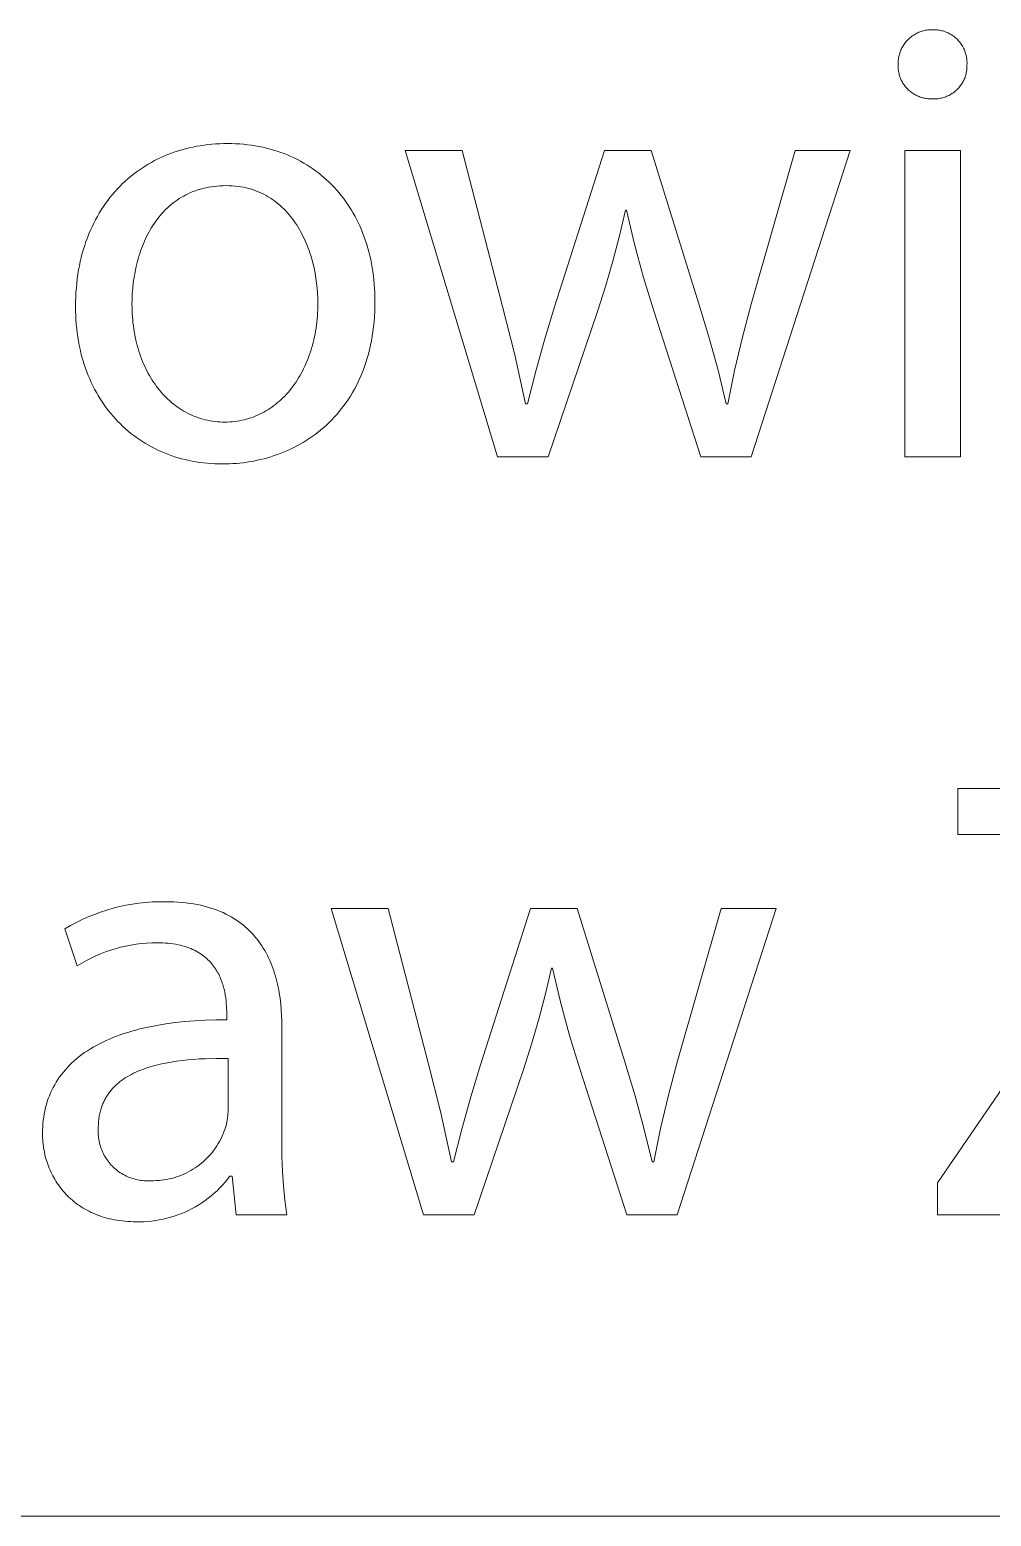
# Model space of a CAD drawing. Header units: millimetres. Extents: x 1102 to 5170, y 19 to 2862.
# Drawn here: x 4426.5 to 4488.4, y 19.5 to 115.1 of the extents above; entities that cross this region are included whole.
import ezdxf

# ---------------------------------------------------------------- set-up
doc = ezdxf.new("R2010")
doc.units = ezdxf.units.MM
doc.header["$MEASUREMENT"] = 0
doc.layers.add('Domyślny', color=7, linetype='Continuous', true_color=0x000000)

msp = doc.modelspace()

# ---------------------------------------------------------------- linework, layer by layer
at = {"layer": 'Domyślny', "color": 18, "lineweight": 15, "true_color": 0x000000}
for p, q in [((4483.353, 114.762), (4483.416, 114.803)), ((4483.416, 114.803), (4483.48, 114.842)), ((4483.48, 114.842), (4483.546, 114.88)), ((4483.546, 114.88), (4483.613, 114.914)), ((4483.613, 114.914), (4483.681, 114.947)), ((4483.681, 114.947), (4483.75, 114.977)), ((4483.75, 114.977), (4483.82, 115.004)), ((4483.82, 115.004), (4483.891, 115.029)), ((4483.891, 115.029), (4483.963, 115.052)), ((4483.963, 115.052), (4484.035, 115.072)), ((4484.035, 115.072), (4484.109, 115.09)), ((4484.109, 115.09), (4484.182, 115.105)), ((4484.182, 115.105), (4484.257, 115.118)), ((4484.257, 115.118), (4484.331, 115.127)), ((4484.331, 115.127), (4484.406, 115.135)), ((4484.406, 115.135), (4484.481, 115.14)), ((4484.481, 115.14), (4484.557, 115.142)), ((4484.557, 115.142), (4484.632, 115.141)), ((4484.632, 115.141), (4484.706, 115.143)), ((4484.706, 115.143), (4484.78, 115.142)), ((4484.78, 115.142), (4484.854, 115.138)), ((4484.854, 115.138), (4484.927, 115.132)), ((4484.927, 115.132), (4485.001, 115.123)), ((4485.001, 115.123), (4485.074, 115.112)), ((4485.074, 115.112), (4485.146, 115.098)), ((4485.146, 115.098), (4485.219, 115.082)), ((4485.219, 115.082), (4485.29, 115.063)), ((4485.29, 115.063), (4485.361, 115.042)), ((4485.361, 115.042), (4485.431, 115.018)), ((4485.431, 115.018), (4485.5, 114.992)), ((4485.5, 114.992), (4485.568, 114.964)), ((4485.568, 114.964), (4485.635, 114.933)), ((4485.635, 114.933), (4485.701, 114.9)), ((4485.701, 114.9), (4485.766, 114.865)), ((4485.766, 114.865), (4485.83, 114.827)), ((4485.83, 114.827), (4485.892, 114.787)), ((4485.892, 114.787), (4485.953, 114.745)), ((4482.564, 113.777), (4482.593, 113.846)), ((4482.593, 113.846), (4482.625, 113.914)), ((4482.625, 113.914), (4482.659, 113.982)), ((4482.659, 113.982), (4482.695, 114.048)), ((4482.695, 114.048), (4482.734, 114.112)), ((4482.734, 114.112), (4482.774, 114.176)), ((4482.774, 114.176), (4482.817, 114.238)), ((4482.817, 114.238), (4482.862, 114.298)), ((4482.862, 114.298), (4482.909, 114.357)), ((4482.909, 114.357), (4482.958, 114.414)), ((4482.958, 114.414), (4483.009, 114.469)), ((4483.009, 114.469), (4483.062, 114.523)), ((4483.062, 114.523), (4483.117, 114.575)), ((4483.117, 114.575), (4483.174, 114.625)), ((4483.174, 114.625), (4483.232, 114.672)), ((4483.232, 114.672), (4483.292, 114.718)), ((4483.292, 114.718), (4483.353, 114.762)), ((4485.953, 114.745), (4486.012, 114.701)), ((4486.012, 114.701), (4486.07, 114.655)), ((4486.07, 114.655), (4486.126, 114.607)), ((4486.126, 114.607), (4486.181, 114.557)), ((4486.181, 114.557), (4486.234, 114.505)), ((4486.234, 114.505), (4486.284, 114.452)), ((4486.284, 114.452), (4486.333, 114.396)), ((4486.333, 114.396), (4486.38, 114.339)), ((4486.38, 114.339), (4486.425, 114.281)), ((4486.425, 114.281), (4486.468, 114.22)), ((4486.468, 114.22), (4486.509, 114.159)), ((4486.509, 114.159), (4486.548, 114.096)), ((4486.548, 114.096), (4486.584, 114.032)), ((4486.584, 114.032), (4486.619, 113.966)), ((4486.619, 113.966), (4486.65, 113.899)), ((4486.65, 113.899), (4486.68, 113.832)), ((4486.68, 113.832), (4486.707, 113.763)), ((4482.409, 112.968), (4482.41, 113.043)), ((4482.41, 112.892), (4482.409, 112.968)), ((4482.409, 112.819), (4482.41, 112.892)), ((4482.41, 113.043), (4482.414, 113.118)), ((4482.414, 113.118), (4482.42, 113.193)), ((4482.42, 113.193), (4482.429, 113.268)), ((4482.429, 113.268), (4482.441, 113.343)), ((4482.441, 113.343), (4482.455, 113.416)), ((4482.455, 113.416), (4482.472, 113.49)), ((4482.472, 113.49), (4482.491, 113.563)), ((4482.491, 113.563), (4482.513, 113.635)), ((4482.513, 113.635), (4482.537, 113.706)), ((4482.537, 113.706), (4482.564, 113.777)), ((4486.707, 113.763), (4486.732, 113.693)), ((4486.732, 113.693), (4486.754, 113.623)), ((4486.754, 113.623), (4486.774, 113.552)), ((4486.774, 113.552), (4486.792, 113.48)), ((4486.792, 113.48), (4486.807, 113.407)), ((4486.807, 113.407), (4486.819, 113.335)), ((4486.819, 113.335), (4486.829, 113.261)), ((4486.829, 113.261), (4486.836, 113.188)), ((4486.836, 113.188), (4486.841, 113.114)), ((4486.843, 112.966), (4486.84, 112.892)), ((4486.84, 112.892), (4486.842, 112.819)), ((4486.841, 113.114), (4486.843, 113.04)), ((4486.843, 113.04), (4486.843, 112.966)), ((4482.41, 112.747), (4482.409, 112.819)), ((4482.414, 112.674), (4482.41, 112.747)), ((4482.42, 112.601), (4482.414, 112.674)), ((4482.428, 112.529), (4482.42, 112.601)), ((4482.439, 112.456), (4482.428, 112.529)), ((4482.453, 112.385), (4482.439, 112.456)), ((4482.469, 112.314), (4482.453, 112.385)), ((4482.487, 112.243), (4482.469, 112.314)), ((4482.508, 112.173), (4482.487, 112.243)), ((4482.531, 112.104), (4482.508, 112.173)), ((4482.557, 112.036), (4482.531, 112.104)), ((4482.585, 111.968), (4482.557, 112.036)), ((4482.615, 111.902), (4482.585, 111.968)), ((4486.667, 111.965), (4486.637, 111.899)), ((4486.695, 112.033), (4486.667, 111.965)), ((4486.721, 112.101), (4486.695, 112.033)), ((4486.744, 112.171), (4486.721, 112.101)), ((4486.765, 112.241), (4486.744, 112.171)), ((4486.783, 112.312), (4486.765, 112.241)), ((4486.799, 112.383), (4486.783, 112.312)), ((4486.813, 112.455), (4486.799, 112.383)), ((4486.823, 112.527), (4486.813, 112.455)), ((4486.832, 112.6), (4486.823, 112.527)), ((4486.838, 112.673), (4486.832, 112.6)), ((4486.841, 112.746), (4486.838, 112.673)), ((4486.842, 112.819), (4486.841, 112.746)), ((4482.648, 111.837), (4482.615, 111.902)), ((4482.683, 111.773), (4482.648, 111.837)), ((4482.72, 111.71), (4482.683, 111.773)), ((4482.759, 111.648), (4482.72, 111.71)), ((4482.8, 111.588), (4482.759, 111.648)), ((4482.843, 111.529), (4482.8, 111.588)), ((4482.888, 111.472), (4482.843, 111.529)), ((4482.936, 111.416), (4482.888, 111.472)), ((4482.985, 111.362), (4482.936, 111.416)), ((4483.036, 111.31), (4482.985, 111.362)), ((4483.088, 111.26), (4483.036, 111.31)), ((4483.143, 111.211), (4483.088, 111.26)), ((4483.199, 111.164), (4483.143, 111.211)), ((4483.256, 111.12), (4483.199, 111.164)), ((4483.316, 111.077), (4483.256, 111.12)), ((4483.376, 111.036), (4483.316, 111.077)), ((4483.438, 110.998), (4483.376, 111.036)), ((4483.501, 110.961), (4483.438, 110.998)), ((4483.566, 110.927), (4483.501, 110.961)), ((4485.75, 110.955), (4485.685, 110.92)), ((4485.813, 110.991), (4485.75, 110.955)), ((4485.875, 111.03), (4485.813, 110.991)), ((4485.936, 111.071), (4485.875, 111.03)), ((4485.995, 111.113), (4485.936, 111.071)), ((4486.053, 111.158), (4485.995, 111.113)), ((4486.109, 111.205), (4486.053, 111.158)), ((4486.164, 111.254), (4486.109, 111.205)), ((4486.216, 111.305), (4486.164, 111.254)), ((4486.267, 111.357), (4486.216, 111.305)), ((4486.317, 111.411), (4486.267, 111.357)), ((4486.364, 111.467), (4486.317, 111.411)), ((4486.409, 111.524), (4486.364, 111.467)), ((4486.453, 111.583), (4486.409, 111.524)), ((4486.494, 111.644), (4486.453, 111.583)), ((4486.533, 111.706), (4486.494, 111.644)), ((4486.57, 111.769), (4486.533, 111.706)), ((4486.605, 111.833), (4486.57, 111.769)), ((4486.637, 111.899), (4486.605, 111.833)), ((4483.631, 110.895), (4483.566, 110.927)), ((4483.698, 110.866), (4483.631, 110.895)), ((4483.766, 110.838), (4483.698, 110.866)), ((4483.834, 110.813), (4483.766, 110.838)), ((4483.904, 110.791), (4483.834, 110.813)), ((4483.974, 110.771), (4483.904, 110.791)), ((4484.044, 110.753), (4483.974, 110.771)), ((4484.116, 110.738), (4484.044, 110.753)), ((4484.187, 110.725), (4484.116, 110.738)), ((4484.26, 110.714), (4484.187, 110.725)), ((4484.332, 110.706), (4484.26, 110.714)), ((4484.405, 110.701), (4484.332, 110.706)), ((4484.478, 110.698), (4484.405, 110.701)), ((4484.551, 110.698), (4484.478, 110.698)), ((4484.624, 110.693), (4484.551, 110.698)), ((4484.697, 110.691), (4484.624, 110.693)), ((4484.77, 110.691), (4484.697, 110.691)), ((4484.843, 110.694), (4484.77, 110.691)), ((4484.916, 110.699), (4484.843, 110.694)), ((4484.989, 110.707), (4484.916, 110.699)), ((4485.061, 110.717), (4484.989, 110.707)), ((4485.133, 110.73), (4485.061, 110.717)), ((4485.205, 110.745), (4485.133, 110.73)), ((4485.276, 110.763), (4485.205, 110.745)), ((4485.346, 110.784), (4485.276, 110.763)), ((4485.416, 110.806), (4485.346, 110.784)), ((4485.484, 110.831), (4485.416, 110.806)), ((4485.552, 110.859), (4485.484, 110.831)), ((4485.619, 110.888), (4485.552, 110.859)), ((4485.685, 110.92), (4485.619, 110.888)), ((4435.43, 107.112), (4435.651, 107.197)), ((4435.651, 107.197), (4435.874, 107.276)), ((4435.874, 107.276), (4436.101, 107.35)), ((4436.101, 107.35), (4436.33, 107.419)), ((4436.33, 107.419), (4436.561, 107.483)), ((4436.561, 107.483), (4436.795, 107.541)), ((4436.795, 107.541), (4437.031, 107.594)), ((4437.031, 107.594), (4437.27, 107.641)), ((4437.27, 107.641), (4437.511, 107.683)), ((4437.511, 107.683), (4437.754, 107.719)), ((4437.754, 107.719), (4437.999, 107.75)), ((4437.999, 107.75), (4438.246, 107.775)), ((4438.246, 107.775), (4438.495, 107.795)), ((4438.495, 107.795), (4438.746, 107.809)), ((4438.746, 107.809), (4438.999, 107.818)), ((4438.999, 107.818), (4439.253, 107.82)), ((4439.253, 107.82), (4439.517, 107.817)), ((4439.517, 107.817), (4439.779, 107.808)), ((4439.779, 107.808), (4440.037, 107.794)), ((4440.037, 107.794), (4440.293, 107.773)), ((4440.293, 107.773), (4440.546, 107.746)), ((4440.546, 107.746), (4440.796, 107.714)), ((4440.796, 107.714), (4441.043, 107.676)), ((4441.043, 107.676), (4441.287, 107.632)), ((4441.287, 107.632), (4441.528, 107.582)), ((4441.528, 107.582), (4441.766, 107.527)), ((4441.766, 107.527), (4442.001, 107.467)), ((4442.001, 107.467), (4442.232, 107.401)), ((4442.232, 107.401), (4442.461, 107.329)), ((4442.461, 107.329), (4442.686, 107.252)), ((4442.686, 107.252), (4442.907, 107.17)), ((4442.907, 107.17), (4443.126, 107.083)), ((4456.639, 87.656), (4450.692, 107.367)), ((4450.692, 107.367), (4454.363, 107.367)), ((4454.363, 107.367), (4456.964, 97.342)), ((4460.31, 97.315), (4463.521, 107.367)), ((4463.521, 107.367), (4466.528, 107.367)), ((4466.528, 107.367), (4469.59, 97.505)), ((4472.963, 97.478), (4475.781, 107.367)), ((4479.33, 107.367), (4472.963, 87.656)), ((4475.781, 107.367), (4479.33, 107.367)), ((4482.844, 107.365), (4486.434, 107.365)), ((4482.844, 87.655), (4482.844, 107.365)), ((4486.434, 107.365), (4486.434, 87.655)), ((4433.577, 106.115), (4433.77, 106.246)), ((4433.77, 106.246), (4433.966, 106.372)), ((4433.966, 106.372), (4434.166, 106.493)), ((4434.166, 106.493), (4434.369, 106.609)), ((4434.369, 106.609), (4434.575, 106.72)), ((4434.575, 106.72), (4434.784, 106.826)), ((4434.784, 106.826), (4434.996, 106.926)), ((4434.996, 106.926), (4435.211, 107.022)), ((4435.211, 107.022), (4435.43, 107.112)), ((4443.126, 107.083), (4443.341, 106.99)), ((4443.341, 106.99), (4443.552, 106.892)), ((4443.552, 106.892), (4443.76, 106.789)), ((4443.76, 106.789), (4443.965, 106.681)), ((4443.965, 106.681), (4444.166, 106.568)), ((4444.166, 106.568), (4444.363, 106.45)), ((4444.363, 106.45), (4444.556, 106.327)), ((4444.556, 106.327), (4444.746, 106.2)), ((4444.746, 106.2), (4444.932, 106.067)), ((4432.327, 105.057), (4432.494, 105.223)), ((4432.494, 105.223), (4432.665, 105.384)), ((4432.665, 105.384), (4432.84, 105.54)), ((4432.84, 105.54), (4433.019, 105.691)), ((4433.019, 105.691), (4433.201, 105.837)), ((4433.201, 105.837), (4433.387, 105.979)), ((4433.387, 105.979), (4433.577, 106.115)), ((4444.932, 106.067), (4445.114, 105.93)), ((4445.114, 105.93), (4445.293, 105.787)), ((4445.293, 105.787), (4445.467, 105.641)), ((4445.467, 105.641), (4445.638, 105.489)), ((4445.638, 105.489), (4445.804, 105.333)), ((4445.804, 105.333), (4445.966, 105.173)), ((4431.553, 104.156), (4431.7, 104.345)), ((4431.7, 104.345), (4431.85, 104.53)), ((4431.85, 104.53), (4432.005, 104.711)), ((4432.005, 104.711), (4432.164, 104.886)), ((4432.164, 104.886), (4432.327, 105.057)), ((4436.162, 104.276), (4436.027, 104.186)), ((4436.301, 104.361), (4436.162, 104.276)), ((4436.443, 104.443), (4436.301, 104.361)), ((4436.588, 104.521), (4436.443, 104.443)), ((4436.736, 104.594), (4436.588, 104.521)), ((4436.888, 104.662), (4436.736, 104.594)), ((4437.044, 104.726), (4436.888, 104.662)), ((4437.202, 104.786), (4437.044, 104.726)), ((4437.364, 104.841), (4437.202, 104.786)), ((4437.529, 104.891), (4437.364, 104.841)), ((4437.698, 104.936), (4437.529, 104.891)), ((4437.87, 104.976), (4437.698, 104.936)), ((4438.046, 105.012), (4437.87, 104.976)), ((4438.225, 105.042), (4438.046, 105.012)), ((4438.407, 105.066), (4438.225, 105.042)), ((4438.593, 105.086), (4438.407, 105.066)), ((4438.783, 105.1), (4438.593, 105.086)), ((4438.976, 105.108), (4438.783, 105.1)), ((4439.172, 105.111), (4438.976, 105.108)), ((4439.369, 105.108), (4439.172, 105.111)), ((4439.562, 105.099), (4439.369, 105.108)), ((4439.751, 105.084), (4439.562, 105.099)), ((4439.937, 105.063), (4439.751, 105.084)), ((4440.119, 105.036), (4439.937, 105.063)), ((4440.297, 105.004), (4440.119, 105.036)), ((4440.472, 104.966), (4440.297, 105.004)), ((4440.643, 104.923), (4440.472, 104.966)), ((4440.811, 104.875), (4440.643, 104.923)), ((4440.974, 104.821), (4440.811, 104.875)), ((4441.135, 104.763), (4440.974, 104.821)), ((4441.291, 104.699), (4441.135, 104.763)), ((4441.445, 104.631), (4441.291, 104.699)), ((4441.594, 104.558), (4441.445, 104.631)), ((4441.741, 104.481), (4441.594, 104.558)), ((4441.884, 104.399), (4441.741, 104.481)), ((4442.023, 104.312), (4441.884, 104.399)), ((4442.159, 104.222), (4442.023, 104.312)), ((4445.966, 105.173), (4446.125, 105.008)), ((4446.125, 105.008), (4446.279, 104.838)), ((4446.279, 104.838), (4446.429, 104.665)), ((4446.429, 104.665), (4446.575, 104.487)), ((4446.575, 104.487), (4446.716, 104.304)), ((4446.716, 104.304), (4446.853, 104.118)), ((4430.888, 103.136), (4431.012, 103.35)), ((4431.012, 103.35), (4431.14, 103.558)), ((4431.14, 103.558), (4431.274, 103.762)), ((4431.274, 103.762), (4431.411, 103.961)), ((4431.411, 103.961), (4431.553, 104.156)), ((4435.06, 103.333), (4434.954, 103.211)), ((4435.17, 103.452), (4435.06, 103.333)), ((4435.283, 103.567), (4435.17, 103.452)), ((4435.399, 103.68), (4435.283, 103.567)), ((4435.518, 103.788), (4435.399, 103.68)), ((4435.64, 103.893), (4435.518, 103.788)), ((4435.766, 103.995), (4435.64, 103.893)), ((4435.895, 104.092), (4435.766, 103.995)), ((4436.027, 104.186), (4435.895, 104.092)), ((4442.291, 104.128), (4442.159, 104.222)), ((4442.421, 104.029), (4442.291, 104.128)), ((4442.546, 103.927), (4442.421, 104.029)), ((4442.669, 103.821), (4442.546, 103.927)), ((4442.788, 103.711), (4442.669, 103.821)), ((4442.904, 103.598), (4442.788, 103.711)), ((4443.017, 103.482), (4442.904, 103.598)), ((4443.126, 103.362), (4443.017, 103.482)), ((4443.232, 103.239), (4443.126, 103.362)), ((4446.853, 104.118), (4446.986, 103.927)), ((4446.986, 103.927), (4447.114, 103.732)), ((4447.114, 103.732), (4447.238, 103.534)), ((4447.238, 103.534), (4447.357, 103.331)), ((4447.357, 103.331), (4447.472, 103.124)), ((4464.862, 103.533), (4464.485, 101.885)), ((4464.943, 103.533), (4464.862, 103.533)), ((4465.453, 101.355), (4464.943, 103.533)), ((4430.44, 102.239), (4430.545, 102.47)), ((4430.545, 102.47), (4430.654, 102.697)), ((4430.654, 102.697), (4430.769, 102.919)), ((4430.769, 102.919), (4430.888, 103.136)), ((4434.381, 102.417), (4434.296, 102.275)), ((4434.468, 102.556), (4434.381, 102.417)), ((4434.559, 102.693), (4434.468, 102.556)), ((4434.653, 102.827), (4434.559, 102.693)), ((4434.75, 102.958), (4434.653, 102.827)), ((4434.85, 103.086), (4434.75, 102.958)), ((4434.954, 103.211), (4434.85, 103.086)), ((4443.335, 103.113), (4443.232, 103.239)), ((4443.435, 102.984), (4443.335, 103.113)), ((4443.531, 102.852), (4443.435, 102.984)), ((4443.625, 102.718), (4443.531, 102.852)), ((4443.715, 102.581), (4443.625, 102.718)), ((4443.802, 102.442), (4443.715, 102.581)), ((4443.886, 102.3), (4443.802, 102.442)), ((4447.472, 103.124), (4447.582, 102.913)), ((4447.582, 102.913), (4447.687, 102.699)), ((4447.687, 102.699), (4447.788, 102.48)), ((4447.788, 102.48), (4447.884, 102.258)), ((4430.073, 101.269), (4430.157, 101.518)), ((4430.157, 101.518), (4430.246, 101.763)), ((4430.246, 101.763), (4430.341, 102.003)), ((4430.341, 102.003), (4430.44, 102.239)), ((4433.918, 101.531), (4433.851, 101.376)), ((4433.988, 101.684), (4433.918, 101.531)), ((4434.06, 101.836), (4433.988, 101.684)), ((4434.136, 101.984), (4434.06, 101.836)), ((4434.214, 102.131), (4434.136, 101.984)), ((4434.296, 102.275), (4434.214, 102.131)), ((4443.967, 102.156), (4443.886, 102.3)), ((4444.045, 102.011), (4443.967, 102.156)), ((4444.12, 101.863), (4444.045, 102.011)), ((4444.192, 101.713), (4444.12, 101.863)), ((4444.261, 101.561), (4444.192, 101.713)), ((4444.327, 101.408), (4444.261, 101.561)), ((4444.391, 101.254), (4444.327, 101.408)), ((4447.884, 102.258), (4447.976, 102.032)), ((4447.976, 102.032), (4448.062, 101.803)), ((4448.062, 101.803), (4448.143, 101.569)), ((4448.143, 101.569), (4448.22, 101.333)), ((4464.485, 101.885), (4464.061, 100.249)), ((4429.79, 100.229), (4429.853, 100.496)), ((4429.853, 100.496), (4429.921, 100.758)), ((4429.921, 100.758), (4429.994, 101.016)), ((4429.994, 101.016), (4430.073, 101.269)), ((4433.563, 100.574), (4433.514, 100.408)), ((4433.615, 100.737), (4433.563, 100.574)), ((4433.67, 100.9), (4433.615, 100.737)), ((4433.727, 101.06), (4433.67, 100.9)), ((4433.788, 101.219), (4433.727, 101.06)), ((4433.851, 101.376), (4433.788, 101.219)), ((4444.451, 101.098), (4444.391, 101.254)), ((4444.508, 100.94), (4444.451, 101.098)), ((4444.562, 100.782), (4444.508, 100.94)), ((4444.614, 100.622), (4444.562, 100.782)), ((4444.663, 100.462), (4444.614, 100.622)), ((4444.752, 100.139), (4444.663, 100.462)), ((4448.22, 101.333), (4448.292, 101.093)), ((4448.292, 101.093), (4448.358, 100.849)), ((4448.358, 100.849), (4448.42, 100.602)), ((4448.42, 100.602), (4448.476, 100.351)), ((4466.036, 99.196), (4465.453, 101.355)), ((4429.637, 99.405), (4429.682, 99.684)), ((4429.682, 99.684), (4429.733, 99.959)), ((4429.733, 99.959), (4429.79, 100.229)), ((4433.313, 99.564), (4433.253, 99.22)), ((4433.385, 99.905), (4433.313, 99.564)), ((4433.425, 100.074), (4433.385, 99.905)), ((4433.468, 100.242), (4433.425, 100.074)), ((4433.514, 100.408), (4433.468, 100.242)), ((4444.83, 99.814), (4444.752, 100.139)), ((4444.897, 99.487), (4444.83, 99.814)), ((4444.953, 99.16), (4444.897, 99.487)), ((4448.476, 100.351), (4448.528, 100.098)), ((4448.528, 100.098), (4448.574, 99.841)), ((4448.574, 99.841), (4448.614, 99.581)), ((4448.614, 99.581), (4448.65, 99.317)), ((4464.061, 100.249), (4463.59, 98.626)), ((4429.514, 98.247), (4429.536, 98.542)), ((4429.536, 98.542), (4429.564, 98.834)), ((4429.564, 98.834), (4429.597, 99.122)), ((4429.597, 99.122), (4429.637, 99.405)), ((4433.165, 98.523), (4433.138, 98.173)), ((4433.203, 98.873), (4433.165, 98.523)), ((4433.253, 99.22), (4433.203, 98.873)), ((4444.998, 98.834), (4444.953, 99.16)), ((4445.034, 98.509), (4444.998, 98.834)), ((4448.65, 99.317), (4448.68, 99.051)), ((4448.68, 99.051), (4448.705, 98.781)), ((4448.705, 98.781), (4448.724, 98.509)), ((4463.59, 98.626), (4463.074, 97.017)), ((4466.691, 97.058), (4466.036, 99.196)), ((4429.486, 97.335), (4429.489, 97.643)), ((4429.489, 97.643), (4429.499, 97.947)), ((4429.499, 97.947), (4429.514, 98.247)), ((4433.122, 97.822), (4433.116, 97.471)), ((4433.138, 98.173), (4433.122, 97.822)), ((4445.059, 98.186), (4445.034, 98.509)), ((4445.073, 97.867), (4445.059, 98.186)), ((4445.078, 97.552), (4445.073, 97.867)), ((4448.724, 98.509), (4448.738, 98.233)), ((4448.738, 98.233), (4448.747, 97.955)), ((4448.749, 97.674), (4448.746, 97.335)), ((4448.747, 97.955), (4448.749, 97.674)), ((4429.489, 97.046), (4429.486, 97.335)), ((4429.498, 96.759), (4429.489, 97.046)), ((4429.513, 96.476), (4429.498, 96.759)), ((4433.116, 97.471), (4433.118, 97.27)), ((4433.118, 97.27), (4433.124, 97.07)), ((4433.124, 97.07), (4433.133, 96.872)), ((4433.133, 96.872), (4433.145, 96.676)), ((4433.145, 96.676), (4433.161, 96.481)), ((4445.032, 96.534), (4445.049, 96.734)), ((4445.049, 96.734), (4445.061, 96.936)), ((4445.061, 96.936), (4445.071, 97.139)), ((4445.071, 97.139), (4445.076, 97.345)), ((4445.076, 97.345), (4445.078, 97.552)), ((4448.717, 96.676), (4448.692, 96.355)), ((4448.735, 97.003), (4448.717, 96.676)), ((4448.746, 97.335), (4448.735, 97.003)), ((4456.964, 97.342), (4457.756, 94.219)), ((4459.674, 95.248), (4460.31, 97.315)), ((4463.074, 97.017), (4459.89, 87.656)), ((4469.712, 87.656), (4466.691, 97.058)), ((4469.59, 97.505), (4470.235, 95.376)), ((4472.392, 95.359), (4472.963, 97.478)), ((4429.533, 96.197), (4429.513, 96.476)), ((4429.56, 95.921), (4429.533, 96.197)), ((4429.592, 95.649), (4429.56, 95.921)), ((4429.63, 95.38), (4429.592, 95.649)), ((4433.161, 96.481), (4433.181, 96.289)), ((4433.181, 96.289), (4433.204, 96.098)), ((4433.204, 96.098), (4433.23, 95.909)), ((4433.23, 95.909), (4433.259, 95.721)), ((4433.259, 95.721), (4433.292, 95.536)), ((4444.896, 95.567), (4444.93, 95.756)), ((4444.93, 95.756), (4444.961, 95.947)), ((4444.961, 95.947), (4444.988, 96.141)), ((4444.988, 96.141), (4445.012, 96.337)), ((4445.012, 96.337), (4445.032, 96.534)), ((4448.621, 95.732), (4448.575, 95.429)), ((4448.659, 96.041), (4448.621, 95.732)), ((4448.692, 96.355), (4448.659, 96.041)), ((4429.673, 95.115), (4429.63, 95.38)), ((4429.722, 94.853), (4429.673, 95.115)), ((4429.776, 94.595), (4429.722, 94.853)), ((4433.292, 95.536), (4433.329, 95.353)), ((4433.329, 95.353), (4433.368, 95.172)), ((4433.368, 95.172), (4433.411, 94.993)), ((4433.411, 94.993), (4433.457, 94.817)), ((4433.457, 94.817), (4433.506, 94.642)), ((4444.676, 94.656), (4444.727, 94.834)), ((4444.727, 94.834), (4444.774, 95.014)), ((4444.774, 95.014), (4444.818, 95.196)), ((4444.818, 95.196), (4444.859, 95.38)), ((4444.859, 95.38), (4444.896, 95.567)), ((4448.465, 94.84), (4448.4, 94.555)), ((4448.523, 95.132), (4448.465, 94.84)), ((4448.575, 95.429), (4448.523, 95.132)), ((4459.092, 93.166), (4459.674, 95.248)), ((4470.235, 95.376), (4470.822, 93.231)), ((4471.89, 93.222), (4472.392, 95.359)), ((4429.835, 94.341), (4429.776, 94.595)), ((4429.9, 94.091), (4429.835, 94.341)), ((4429.97, 93.845), (4429.9, 94.091)), ((4430.045, 93.602), (4429.97, 93.845)), ((4433.506, 94.642), (4433.558, 94.47)), ((4433.558, 94.47), (4433.614, 94.3)), ((4433.614, 94.3), (4433.672, 94.133)), ((4433.672, 94.133), (4433.734, 93.968)), ((4433.734, 93.968), (4433.798, 93.806)), ((4433.798, 93.806), (4433.866, 93.646)), ((4444.308, 93.646), (4444.377, 93.808)), ((4444.377, 93.808), (4444.443, 93.972)), ((4444.443, 93.972), (4444.506, 94.14)), ((4444.506, 94.14), (4444.566, 94.309)), ((4444.566, 94.309), (4444.623, 94.482)), ((4444.623, 94.482), (4444.676, 94.656)), ((4448.169, 93.733), (4448.08, 93.471)), ((4448.252, 94.001), (4448.169, 93.733)), ((4448.329, 94.275), (4448.252, 94.001)), ((4448.4, 94.555), (4448.329, 94.275)), ((4457.756, 94.219), (4458.441, 91.07)), ((4430.126, 93.364), (4430.045, 93.602)), ((4430.211, 93.129), (4430.126, 93.364)), ((4430.301, 92.898), (4430.211, 93.129)), ((4430.396, 92.671), (4430.301, 92.898)), ((4433.866, 93.646), (4433.936, 93.488)), ((4433.936, 93.488), (4434.009, 93.334)), ((4434.009, 93.334), (4434.085, 93.182)), ((4434.085, 93.182), (4434.164, 93.032)), ((4434.164, 93.032), (4434.246, 92.886)), ((4434.246, 92.886), (4434.33, 92.742)), ((4443.834, 92.735), (4443.92, 92.88)), ((4443.92, 92.88), (4444.003, 93.027)), ((4444.003, 93.027), (4444.084, 93.178)), ((4444.084, 93.178), (4444.161, 93.331)), ((4444.161, 93.331), (4444.236, 93.487)), ((4444.236, 93.487), (4444.308, 93.646)), ((4447.886, 92.963), (4447.78, 92.718)), ((4447.986, 93.214), (4447.886, 92.963)), ((4448.08, 93.471), (4447.986, 93.214)), ((4458.563, 91.07), (4459.092, 93.166)), ((4470.822, 93.231), (4471.351, 91.07)), ((4471.459, 91.07), (4471.89, 93.222)), ((4430.496, 92.449), (4430.396, 92.671)), ((4430.601, 92.23), (4430.496, 92.449)), ((4430.711, 92.015), (4430.601, 92.23)), ((4430.825, 91.805), (4430.711, 92.015)), ((4434.33, 92.742), (4434.417, 92.602)), ((4434.417, 92.602), (4434.507, 92.464)), ((4434.507, 92.464), (4434.6, 92.329)), ((4434.6, 92.329), (4434.695, 92.198)), ((4434.695, 92.198), (4434.793, 92.069)), ((4434.793, 92.069), (4434.893, 91.944)), ((4434.893, 91.944), (4434.996, 91.821)), ((4434.996, 91.821), (4435.101, 91.702)), ((4443.159, 91.811), (4443.263, 91.933)), ((4443.263, 91.933), (4443.365, 92.059)), ((4443.365, 92.059), (4443.464, 92.188)), ((4443.464, 92.188), (4443.56, 92.32)), ((4443.56, 92.32), (4443.654, 92.455)), ((4443.654, 92.455), (4443.746, 92.594)), ((4443.746, 92.594), (4443.834, 92.735)), ((4447.432, 92.016), (4447.306, 91.793)), ((4447.553, 92.244), (4447.432, 92.016)), ((4447.669, 92.478), (4447.553, 92.244)), ((4447.78, 92.718), (4447.669, 92.478)), ((4430.944, 91.599), (4430.825, 91.805)), ((4431.067, 91.397), (4430.944, 91.599)), ((4431.195, 91.199), (4431.067, 91.397)), ((4431.327, 91.005), (4431.195, 91.199)), ((4431.463, 90.816), (4431.327, 91.005)), ((4435.101, 91.702), (4435.209, 91.587)), ((4435.209, 91.587), (4435.32, 91.475)), ((4435.32, 91.475), (4435.432, 91.366)), ((4435.432, 91.366), (4435.547, 91.26)), ((4435.547, 91.26), (4435.664, 91.158)), ((4435.664, 91.158), (4435.784, 91.06)), ((4435.784, 91.06), (4435.906, 90.965)), ((4435.906, 90.965), (4436.03, 90.874)), ((4436.03, 90.874), (4436.156, 90.787)), ((4441.992, 90.778), (4442.119, 90.865)), ((4442.119, 90.865), (4442.243, 90.956)), ((4442.243, 90.956), (4442.365, 91.05)), ((4442.365, 91.05), (4442.485, 91.148)), ((4442.485, 91.148), (4442.603, 91.25)), ((4442.603, 91.25), (4442.719, 91.355)), ((4442.719, 91.355), (4442.833, 91.464)), ((4442.833, 91.464), (4442.944, 91.576)), ((4442.944, 91.576), (4443.053, 91.692)), ((4443.053, 91.692), (4443.159, 91.811)), ((4446.755, 90.957), (4446.606, 90.762)), ((4446.9, 91.158), (4446.755, 90.957)), ((4447.04, 91.364), (4446.9, 91.158)), ((4447.176, 91.576), (4447.04, 91.364)), ((4447.306, 91.793), (4447.176, 91.576)), ((4458.441, 91.07), (4458.563, 91.07)), ((4471.351, 91.07), (4471.459, 91.07)), ((4431.604, 90.632), (4431.463, 90.816)), ((4431.748, 90.451), (4431.604, 90.632)), ((4431.897, 90.275), (4431.748, 90.451)), ((4432.05, 90.104), (4431.897, 90.275)), ((4432.207, 89.937), (4432.05, 90.104)), ((4432.368, 89.775), (4432.207, 89.937)), ((4436.156, 90.787), (4436.285, 90.703)), ((4436.285, 90.703), (4436.415, 90.623)), ((4436.415, 90.623), (4436.548, 90.548)), ((4436.548, 90.548), (4436.683, 90.476)), ((4436.683, 90.476), (4436.819, 90.408)), ((4436.819, 90.408), (4436.958, 90.344)), ((4436.958, 90.344), (4437.099, 90.284)), ((4437.099, 90.284), (4437.241, 90.228)), ((4437.241, 90.228), (4437.386, 90.176)), ((4437.386, 90.176), (4437.532, 90.129)), ((4437.532, 90.129), (4437.68, 90.086)), ((4437.68, 90.086), (4437.83, 90.047)), ((4437.83, 90.047), (4437.982, 90.012)), ((4437.982, 90.012), (4438.136, 89.982)), ((4438.136, 89.982), (4438.291, 89.957)), ((4438.291, 89.957), (4438.448, 89.936)), ((4438.448, 89.936), (4438.606, 89.919)), ((4438.606, 89.919), (4438.766, 89.908)), ((4438.766, 89.908), (4438.928, 89.901)), ((4439.25, 89.9), (4439.408, 89.907)), ((4439.408, 89.907), (4439.565, 89.919)), ((4439.565, 89.919), (4439.72, 89.935)), ((4439.72, 89.935), (4439.875, 89.956)), ((4439.875, 89.956), (4440.027, 89.981)), ((4440.027, 89.981), (4440.178, 90.011)), ((4440.178, 90.011), (4440.328, 90.045)), ((4440.328, 90.045), (4440.476, 90.083)), ((4440.476, 90.083), (4440.623, 90.126)), ((4440.623, 90.126), (4440.768, 90.173)), ((4440.768, 90.173), (4440.911, 90.224)), ((4440.911, 90.224), (4441.052, 90.279)), ((4441.052, 90.279), (4441.192, 90.338)), ((4441.192, 90.338), (4441.33, 90.402)), ((4441.33, 90.402), (4441.466, 90.469)), ((4441.466, 90.469), (4441.601, 90.541)), ((4441.601, 90.541), (4441.733, 90.616)), ((4441.733, 90.616), (4441.864, 90.695)), ((4441.864, 90.695), (4441.992, 90.778)), ((4445.97, 90.036), (4445.801, 89.868)), ((4446.135, 90.209), (4445.97, 90.036)), ((4446.296, 90.388), (4446.135, 90.209)), ((4446.453, 90.572), (4446.296, 90.388)), ((4446.606, 90.762), (4446.453, 90.572)), ((4432.533, 89.617), (4432.368, 89.775)), ((4432.701, 89.464), (4432.533, 89.617)), ((4432.873, 89.315), (4432.701, 89.464)), ((4433.049, 89.172), (4432.873, 89.315)), ((4433.229, 89.033), (4433.049, 89.172)), ((4433.412, 88.898), (4433.229, 89.033)), ((4438.928, 89.901), (4439.091, 89.898)), ((4439.091, 89.898), (4439.25, 89.9)), ((4444.717, 88.971), (4444.525, 88.84)), ((4444.905, 89.108), (4444.717, 88.971)), ((4445.091, 89.249), (4444.905, 89.108)), ((4445.274, 89.396), (4445.091, 89.249)), ((4445.453, 89.548), (4445.274, 89.396)), ((4445.629, 89.705), (4445.453, 89.548)), ((4445.801, 89.868), (4445.629, 89.705)), ((4433.598, 88.769), (4433.412, 88.898)), ((4433.788, 88.644), (4433.598, 88.769)), ((4433.981, 88.525), (4433.788, 88.644)), ((4434.178, 88.41), (4433.981, 88.525)), ((4434.377, 88.3), (4434.178, 88.41)), ((4434.58, 88.195), (4434.377, 88.3)), ((4434.786, 88.096), (4434.58, 88.195)), ((4434.995, 88.001), (4434.786, 88.096)), ((4435.207, 87.911), (4434.995, 88.001)), ((4443.115, 88.068), (4442.905, 87.978)), ((4443.323, 88.163), (4443.115, 88.068)), ((4443.529, 88.263), (4443.323, 88.163)), ((4443.733, 88.368), (4443.529, 88.263)), ((4443.935, 88.479), (4443.733, 88.368)), ((4444.134, 88.594), (4443.935, 88.479)), ((4444.331, 88.715), (4444.134, 88.594)), ((4444.525, 88.84), (4444.331, 88.715)), ((4435.421, 87.827), (4435.207, 87.911)), ((4435.639, 87.747), (4435.421, 87.827)), ((4435.859, 87.673), (4435.639, 87.747)), ((4436.082, 87.605), (4435.859, 87.673)), ((4436.307, 87.541), (4436.082, 87.605)), ((4436.536, 87.483), (4436.307, 87.541)), ((4436.766, 87.43), (4436.536, 87.483)), ((4436.999, 87.383), (4436.766, 87.43)), ((4437.234, 87.341), (4436.999, 87.383)), ((4437.472, 87.304), (4437.234, 87.341)), ((4437.712, 87.273), (4437.472, 87.304)), ((4437.954, 87.248), (4437.712, 87.273)), ((4438.198, 87.228), (4437.954, 87.248)), ((4438.444, 87.214), (4438.198, 87.228)), ((4438.692, 87.205), (4438.444, 87.214)), ((4438.942, 87.202), (4438.692, 87.205)), ((4439.165, 87.205), (4438.942, 87.202)), ((4439.388, 87.212), (4439.165, 87.205)), ((4439.612, 87.223), (4439.388, 87.212)), ((4439.835, 87.24), (4439.612, 87.223)), ((4440.059, 87.261), (4439.835, 87.24)), ((4440.282, 87.287), (4440.059, 87.261)), ((4440.505, 87.318), (4440.282, 87.287)), ((4440.728, 87.353), (4440.505, 87.318)), ((4440.95, 87.394), (4440.728, 87.353)), ((4441.172, 87.439), (4440.95, 87.394)), ((4441.393, 87.489), (4441.172, 87.439)), ((4441.612, 87.544), (4441.393, 87.489)), ((4441.831, 87.604), (4441.612, 87.544)), ((4442.049, 87.669), (4441.831, 87.604)), ((4442.265, 87.739), (4442.049, 87.669)), ((4442.48, 87.814), (4442.265, 87.739)), ((4442.693, 87.893), (4442.48, 87.814)), ((4442.905, 87.978), (4442.693, 87.893)), ((4459.89, 87.656), (4456.639, 87.656)), ((4472.963, 87.656), (4469.712, 87.656)), ((4486.434, 87.655), (4482.844, 87.655)), ((4486.25, 63.361), (4486.25, 66.328)), ((4486.25, 66.328), (4504.781, 66.328)), ((4484.949, 40.955), (4500.176, 63.24)), ((4500.176, 63.361), (4486.25, 63.361)), ((4430.697, 58.221), (4431.095, 58.367)), ((4431.095, 58.367), (4431.498, 58.499)), ((4431.498, 58.499), (4431.905, 58.616)), ((4431.905, 58.616), (4432.316, 58.72)), ((4432.316, 58.72), (4432.73, 58.809)), ((4432.73, 58.809), (4433.148, 58.884)), ((4433.148, 58.884), (4433.567, 58.944)), ((4433.567, 58.944), (4433.988, 58.99)), ((4433.988, 58.99), (4434.411, 59.021)), ((4434.411, 59.021), (4434.834, 59.037)), ((4434.834, 59.037), (4435.258, 59.039)), ((4435.258, 59.039), (4435.537, 59.036)), ((4435.537, 59.036), (4435.81, 59.027)), ((4435.81, 59.027), (4436.076, 59.012)), ((4436.076, 59.012), (4436.336, 58.991)), ((4436.336, 58.991), (4436.589, 58.965)), ((4436.589, 58.965), (4436.836, 58.934)), ((4436.836, 58.934), (4437.077, 58.896)), ((4437.077, 58.896), (4437.311, 58.854)), ((4437.311, 58.854), (4437.54, 58.806)), ((4437.54, 58.806), (4437.762, 58.753)), ((4437.762, 58.753), (4437.979, 58.695)), ((4437.979, 58.695), (4438.189, 58.633)), ((4438.189, 58.633), (4438.394, 58.565)), ((4438.394, 58.565), (4438.593, 58.492)), ((4438.593, 58.492), (4438.786, 58.415)), ((4438.786, 58.415), (4438.974, 58.334)), ((4451.876, 38.892), (4445.929, 58.602)), ((4445.929, 58.602), (4449.6, 58.602)), ((4449.6, 58.602), (4452.201, 48.578)), ((4455.547, 48.537), (4458.758, 58.602)), ((4458.758, 58.602), (4461.765, 58.602)), ((4461.765, 58.602), (4464.827, 48.727)), ((4468.2, 48.713), (4471.018, 58.602)), ((4474.567, 58.602), (4468.2, 38.892)), ((4471.018, 58.602), (4474.567, 58.602)), ((4428.796, 57.291), (4429.163, 57.503)), ((4429.163, 57.503), (4429.537, 57.703)), ((4429.537, 57.703), (4429.918, 57.889)), ((4429.918, 57.889), (4430.305, 58.062)), ((4430.305, 58.062), (4430.697, 58.221)), ((4438.974, 58.334), (4439.156, 58.247)), ((4439.156, 58.247), (4439.333, 58.157)), ((4439.333, 58.157), (4439.504, 58.062)), ((4439.504, 58.062), (4439.67, 57.963)), ((4439.67, 57.963), (4439.831, 57.86)), ((4439.831, 57.86), (4439.986, 57.753)), ((4439.986, 57.753), (4440.137, 57.642)), ((4440.137, 57.642), (4440.282, 57.528)), ((4440.282, 57.528), (4440.422, 57.409)), ((4440.422, 57.409), (4440.558, 57.288)), ((4429.596, 54.92), (4428.796, 57.291)), ((4440.558, 57.288), (4440.688, 57.162)), ((4440.688, 57.162), (4440.814, 57.034)), ((4440.814, 57.034), (4440.935, 56.902)), ((4440.935, 56.902), (4441.052, 56.766)), ((4441.052, 56.766), (4441.164, 56.628)), ((4441.164, 56.628), (4441.271, 56.487)), ((4441.271, 56.487), (4441.374, 56.343)), ((4430.79, 55.554), (4430.483, 55.411)), ((4431.101, 55.686), (4430.79, 55.554)), ((4431.417, 55.807), (4431.101, 55.686)), ((4431.737, 55.917), (4431.417, 55.807)), ((4432.06, 56.016), (4431.737, 55.917)), ((4432.386, 56.104), (4432.06, 56.016)), ((4432.716, 56.181), (4432.386, 56.104)), ((4433.048, 56.246), (4432.716, 56.181)), ((4433.382, 56.299), (4433.048, 56.246)), ((4433.717, 56.341), (4433.382, 56.299)), ((4434.054, 56.372), (4433.717, 56.341)), ((4434.392, 56.39), (4434.054, 56.372)), ((4434.73, 56.397), (4434.392, 56.39)), ((4434.917, 56.395), (4434.73, 56.397)), ((4435.098, 56.389), (4434.917, 56.395)), ((4435.274, 56.378), (4435.098, 56.389)), ((4435.446, 56.364), (4435.274, 56.378)), ((4435.612, 56.345), (4435.446, 56.364)), ((4435.773, 56.323), (4435.612, 56.345)), ((4435.93, 56.298), (4435.773, 56.323)), ((4436.082, 56.268), (4435.93, 56.298)), ((4436.229, 56.235), (4436.082, 56.268)), ((4436.371, 56.199), (4436.229, 56.235)), ((4436.509, 56.159), (4436.371, 56.199)), ((4436.643, 56.116), (4436.509, 56.159)), ((4436.772, 56.07), (4436.643, 56.116)), ((4436.897, 56.021), (4436.772, 56.07)), ((4437.017, 55.969), (4436.897, 56.021)), ((4437.134, 55.914), (4437.017, 55.969)), ((4437.246, 55.857), (4437.134, 55.914)), ((4437.354, 55.796), (4437.246, 55.857)), ((4437.458, 55.734), (4437.354, 55.796)), ((4437.559, 55.668), (4437.458, 55.734)), ((4437.655, 55.601), (4437.559, 55.668)), ((4437.748, 55.531), (4437.655, 55.601)), ((4437.837, 55.459), (4437.748, 55.531)), ((4441.374, 56.343), (4441.473, 56.196)), ((4441.473, 56.196), (4441.567, 56.046)), ((4441.567, 56.046), (4441.658, 55.894)), ((4441.658, 55.894), (4441.744, 55.739)), ((4441.744, 55.739), (4441.826, 55.582)), ((4441.826, 55.582), (4441.904, 55.423)), ((4429.886, 55.094), (4429.596, 54.92)), ((4430.182, 55.258), (4429.886, 55.094)), ((4430.483, 55.411), (4430.182, 55.258)), ((4437.923, 55.385), (4437.837, 55.459)), ((4438.005, 55.309), (4437.923, 55.385)), ((4438.083, 55.231), (4438.005, 55.309)), ((4438.158, 55.151), (4438.083, 55.231)), ((4438.23, 55.07), (4438.158, 55.151)), ((4438.299, 54.987), (4438.23, 55.07)), ((4438.364, 54.902), (4438.299, 54.987)), ((4438.426, 54.816), (4438.364, 54.902)), ((4438.486, 54.729), (4438.426, 54.816)), ((4438.542, 54.641), (4438.486, 54.729)), ((4438.595, 54.551), (4438.542, 54.641)), ((4438.646, 54.461), (4438.595, 54.551)), ((4441.904, 55.423), (4441.978, 55.261)), ((4441.978, 55.261), (4442.048, 55.097)), ((4442.048, 55.097), (4442.115, 54.932)), ((4442.115, 54.932), (4442.178, 54.764)), ((4442.178, 54.764), (4442.237, 54.595)), ((4442.237, 54.595), (4442.292, 54.423)), ((4460.099, 54.769), (4459.722, 53.121)), ((4460.18, 54.769), (4460.099, 54.769)), ((4460.689, 52.586), (4460.18, 54.769)), ((4438.694, 54.369), (4438.646, 54.461)), ((4438.739, 54.277), (4438.694, 54.369)), ((4438.782, 54.184), (4438.739, 54.277)), ((4438.822, 54.091), (4438.782, 54.184)), ((4438.86, 53.997), (4438.822, 54.091)), ((4438.895, 53.902), (4438.86, 53.997)), ((4438.928, 53.807), (4438.895, 53.902)), ((4438.958, 53.712), (4438.928, 53.807)), ((4438.987, 53.617), (4438.958, 53.712)), ((4439.013, 53.522), (4438.987, 53.617)), ((4442.292, 54.423), (4442.344, 54.251)), ((4442.344, 54.251), (4442.393, 54.077)), ((4442.393, 54.077), (4442.438, 53.901)), ((4442.438, 53.901), (4442.48, 53.724)), ((4442.48, 53.724), (4442.519, 53.546)), ((4439.038, 53.426), (4439.013, 53.522)), ((4439.06, 53.331), (4439.038, 53.426)), ((4439.081, 53.237), (4439.06, 53.331)), ((4439.117, 53.048), (4439.081, 53.237)), ((4439.146, 52.862), (4439.117, 53.048)), ((4439.169, 52.678), (4439.146, 52.862)), ((4439.187, 52.499), (4439.169, 52.678)), ((4442.519, 53.546), (4442.555, 53.366)), ((4442.555, 53.366), (4442.587, 53.186)), ((4442.587, 53.186), (4442.643, 52.823)), ((4442.643, 52.823), (4442.688, 52.457)), ((4459.722, 53.121), (4459.298, 51.485)), ((4439.2, 52.323), (4439.187, 52.499)), ((4439.208, 52.153), (4439.2, 52.323)), ((4439.212, 51.989), (4439.208, 52.153)), ((4439.214, 51.832), (4439.212, 51.989)), ((4439.214, 51.439), (4439.214, 51.832)), ((4442.688, 52.457), (4442.722, 52.088)), ((4442.722, 52.088), (4442.745, 51.719)), ((4442.745, 51.719), (4442.759, 51.348)), ((4461.272, 50.423), (4460.689, 52.586)), ((4432.846, 50.633), (4433.097, 50.709)), ((4433.097, 50.709), (4433.354, 50.781)), ((4433.354, 50.781), (4433.616, 50.849)), ((4433.616, 50.849), (4434.156, 50.974)), ((4434.156, 50.974), (4434.716, 51.084)), ((4434.716, 51.084), (4435.298, 51.18)), ((4435.298, 51.18), (4435.9, 51.261)), ((4435.9, 51.261), (4436.523, 51.327)), ((4436.523, 51.327), (4437.165, 51.378)), ((4437.165, 51.378), (4437.828, 51.413)), ((4437.828, 51.413), (4438.511, 51.434)), ((4438.511, 51.434), (4439.214, 51.439)), ((4442.759, 51.348), (4442.763, 50.978)), ((4442.763, 50.978), (4442.763, 43.595)), ((4459.298, 51.485), (4458.827, 49.862)), ((4430.629, 49.682), (4430.826, 49.793)), ((4430.826, 49.793), (4431.029, 49.901)), ((4431.029, 49.901), (4431.237, 50.005)), ((4431.237, 50.005), (4431.45, 50.106)), ((4431.45, 50.106), (4431.669, 50.203)), ((4431.669, 50.203), (4431.894, 50.296)), ((4431.894, 50.296), (4432.124, 50.386)), ((4432.124, 50.386), (4432.359, 50.472)), ((4432.359, 50.472), (4432.6, 50.555)), ((4432.6, 50.555), (4432.846, 50.633)), ((4458.827, 49.862), (4458.311, 48.253)), ((4461.928, 48.28), (4461.272, 50.423)), ((4429.254, 48.668), (4429.406, 48.807)), ((4429.406, 48.807), (4429.564, 48.942)), ((4429.564, 48.942), (4429.727, 49.074)), ((4429.727, 49.074), (4429.896, 49.203)), ((4429.896, 49.203), (4430.071, 49.328)), ((4430.071, 49.328), (4430.251, 49.45)), ((4430.251, 49.45), (4430.437, 49.568)), ((4430.437, 49.568), (4430.629, 49.682)), ((4436.345, 48.825), (4435.986, 48.779)), ((4436.709, 48.864), (4436.345, 48.825)), ((4437.076, 48.895), (4436.709, 48.864)), ((4437.446, 48.919), (4437.076, 48.895)), ((4437.816, 48.936), (4437.446, 48.919)), ((4438.559, 48.952), (4437.816, 48.936)), ((4439.295, 48.946), (4438.559, 48.952)), ((4439.295, 45.519), (4439.295, 48.946)), ((4428.461, 47.763), (4428.579, 47.922)), ((4428.579, 47.922), (4428.702, 48.078)), ((4428.702, 48.078), (4428.832, 48.231)), ((4428.832, 48.231), (4428.966, 48.38)), ((4428.966, 48.38), (4429.107, 48.526)), ((4429.107, 48.526), (4429.254, 48.668)), ((4432.949, 47.855), (4432.816, 47.778)), ((4433.084, 47.929), (4432.949, 47.855)), ((4433.224, 47.999), (4433.084, 47.929)), ((4433.366, 48.067), (4433.224, 47.999)), ((4433.511, 48.131), (4433.366, 48.067)), ((4433.66, 48.193), (4433.511, 48.131)), ((4433.811, 48.252), (4433.66, 48.193)), ((4433.965, 48.307), (4433.811, 48.252)), ((4434.122, 48.361), (4433.965, 48.307)), ((4434.281, 48.411), (4434.122, 48.361)), ((4434.442, 48.459), (4434.281, 48.411)), ((4434.606, 48.504), (4434.442, 48.459)), ((4434.94, 48.587), (4434.606, 48.504)), ((4435.282, 48.66), (4434.94, 48.587)), ((4435.631, 48.724), (4435.282, 48.66)), ((4435.986, 48.779), (4435.631, 48.724)), ((4452.201, 48.578), (4452.993, 45.454)), ((4454.912, 46.475), (4455.547, 48.537)), ((4458.311, 48.253), (4455.127, 38.892)), ((4464.949, 38.892), (4461.928, 48.28)), ((4464.827, 48.727), (4465.472, 46.603)), ((4467.63, 46.594), (4468.2, 48.713)), ((4427.879, 46.737), (4427.962, 46.916)), ((4427.962, 46.916), (4428.05, 47.092)), ((4428.05, 47.092), (4428.144, 47.265)), ((4428.144, 47.265), (4428.244, 47.434)), ((4428.244, 47.434), (4428.35, 47.6)), ((4428.35, 47.6), (4428.461, 47.763)), ((4431.751, 46.882), (4431.706, 46.826)), ((4431.797, 46.937), (4431.751, 46.882)), ((4431.845, 46.991), (4431.797, 46.937)), ((4431.894, 47.045), (4431.845, 46.991)), ((4431.944, 47.097), (4431.894, 47.045)), ((4431.995, 47.148), (4431.944, 47.097)), ((4432.047, 47.199), (4431.995, 47.148)), ((4432.1, 47.249), (4432.047, 47.199)), ((4432.154, 47.298), (4432.1, 47.249)), ((4432.209, 47.345), (4432.154, 47.298)), ((4432.266, 47.393), (4432.209, 47.345)), ((4432.323, 47.439), (4432.266, 47.393)), ((4432.441, 47.529), (4432.323, 47.439)), ((4432.562, 47.615), (4432.441, 47.529)), ((4432.687, 47.698), (4432.562, 47.615)), ((4432.816, 47.778), (4432.687, 47.698)), ((4427.558, 45.791), (4427.61, 45.987)), ((4427.61, 45.987), (4427.669, 46.179)), ((4427.669, 46.179), (4427.733, 46.369)), ((4427.733, 46.369), (4427.803, 46.554)), ((4427.803, 46.554), (4427.879, 46.737)), ((4431.2, 45.94), (4431.174, 45.87)), ((4431.228, 46.01), (4431.2, 45.94)), ((4431.257, 46.079), (4431.228, 46.01)), ((4431.287, 46.147), (4431.257, 46.079)), ((4431.319, 46.213), (4431.287, 46.147)), ((4431.352, 46.279), (4431.319, 46.213)), ((4431.386, 46.344), (4431.352, 46.279)), ((4431.422, 46.407), (4431.386, 46.344)), ((4431.459, 46.47), (4431.422, 46.407)), ((4431.497, 46.532), (4431.459, 46.47)), ((4431.536, 46.593), (4431.497, 46.532)), ((4431.577, 46.652), (4431.536, 46.593)), ((4431.618, 46.711), (4431.577, 46.652)), ((4431.661, 46.769), (4431.618, 46.711)), ((4431.706, 46.826), (4431.661, 46.769)), ((4454.33, 44.397), (4454.912, 46.475)), ((4465.472, 46.603), (4466.059, 44.462)), ((4467.128, 44.457), (4467.63, 46.594)), ((4427.388, 44.765), (4427.41, 44.976)), ((4427.41, 44.976), (4427.438, 45.185)), ((4427.438, 45.185), (4427.472, 45.39)), ((4427.472, 45.39), (4427.512, 45.592)), ((4427.512, 45.592), (4427.558, 45.791)), ((4430.979, 45.022), (4430.97, 44.938)), ((4430.989, 45.104), (4430.979, 45.022)), ((4431.001, 45.186), (4430.989, 45.104)), ((4431.015, 45.266), (4431.001, 45.186)), ((4431.029, 45.345), (4431.015, 45.266)), ((4431.046, 45.423), (4431.029, 45.345)), ((4431.063, 45.5), (4431.046, 45.423)), ((4431.083, 45.576), (4431.063, 45.5)), ((4431.103, 45.651), (4431.083, 45.576)), ((4431.125, 45.725), (4431.103, 45.651)), ((4431.149, 45.798), (4431.125, 45.725)), ((4431.174, 45.87), (4431.149, 45.798)), ((4439.225, 44.879), (4439.248, 45.006)), ((4439.248, 45.006), (4439.266, 45.133)), ((4439.266, 45.133), (4439.28, 45.262)), ((4439.28, 45.262), (4439.29, 45.39)), ((4439.29, 45.39), (4439.295, 45.519)), ((4452.993, 45.454), (4453.678, 42.306)), ((4427.36, 44.11), (4427.364, 44.331)), ((4427.362, 43.976), (4427.36, 44.11)), ((4427.364, 44.331), (4427.373, 44.55)), ((4427.373, 44.55), (4427.388, 44.765)), ((4430.944, 44.394), (4430.94, 44.285)), ((4430.94, 44.285), (4430.941, 44.176)), ((4430.941, 44.176), (4430.945, 44.067)), ((4430.95, 44.503), (4430.944, 44.394)), ((4430.945, 44.067), (4430.954, 43.958)), ((4430.951, 44.592), (4430.95, 44.503)), ((4430.954, 44.68), (4430.951, 44.592)), ((4430.958, 44.767), (4430.954, 44.68)), ((4430.963, 44.853), (4430.958, 44.767)), ((4430.97, 44.938), (4430.963, 44.853)), ((4438.903, 43.917), (4438.971, 44.069)), ((4438.971, 44.069), (4439.034, 44.224)), ((4439.034, 44.224), (4439.092, 44.381)), ((4439.092, 44.381), (4439.132, 44.504)), ((4439.132, 44.504), (4439.167, 44.628)), ((4439.167, 44.628), (4439.198, 44.753)), ((4439.198, 44.753), (4439.225, 44.879)), ((4453.8, 42.306), (4454.33, 44.397)), ((4466.059, 44.462), (4466.588, 42.306)), ((4466.696, 42.306), (4467.128, 44.457)), ((4427.366, 43.842), (4427.362, 43.976)), ((4427.374, 43.709), (4427.366, 43.842)), ((4427.384, 43.576), (4427.374, 43.709)), ((4427.398, 43.443), (4427.384, 43.576)), ((4427.414, 43.31), (4427.398, 43.443)), ((4427.434, 43.178), (4427.414, 43.31)), ((4427.456, 43.046), (4427.434, 43.178)), ((4427.482, 42.915), (4427.456, 43.046)), ((4430.954, 43.958), (4430.966, 43.849)), ((4430.966, 43.849), (4430.981, 43.741)), ((4430.981, 43.741), (4431.001, 43.634)), ((4431.001, 43.634), (4431.024, 43.527)), ((4431.024, 43.527), (4431.05, 43.421)), ((4431.05, 43.421), (4431.081, 43.316)), ((4431.081, 43.316), (4431.115, 43.212)), ((4431.115, 43.212), (4431.152, 43.11)), ((4431.152, 43.11), (4431.193, 43.009)), ((4438.287, 42.926), (4438.389, 43.058)), ((4438.389, 43.058), (4438.487, 43.193)), ((4438.487, 43.193), (4438.58, 43.332)), ((4438.58, 43.332), (4438.668, 43.474)), ((4438.668, 43.474), (4438.751, 43.619)), ((4438.751, 43.619), (4438.83, 43.767)), ((4438.83, 43.767), (4438.903, 43.917)), ((4442.763, 43.595), (4442.764, 42.652)), ((4427.51, 42.785), (4427.482, 42.915)), ((4427.541, 42.655), (4427.51, 42.785)), ((4427.576, 42.526), (4427.541, 42.655)), ((4427.613, 42.398), (4427.576, 42.526)), ((4427.653, 42.271), (4427.613, 42.398)), ((4427.696, 42.145), (4427.653, 42.271)), ((4427.742, 42.02), (4427.696, 42.145)), ((4431.193, 43.009), (4431.238, 42.909)), ((4431.238, 42.909), (4431.286, 42.811)), ((4431.286, 42.811), (4431.337, 42.714)), ((4431.337, 42.714), (4431.391, 42.62)), ((4431.391, 42.62), (4431.449, 42.527)), ((4431.449, 42.527), (4431.51, 42.437)), ((4431.51, 42.437), (4431.574, 42.348)), ((4431.574, 42.348), (4431.641, 42.262)), ((4431.641, 42.262), (4431.711, 42.178)), ((4431.711, 42.178), (4431.784, 42.097)), ((4431.784, 42.097), (4431.859, 42.018)), ((4437.319, 42.008), (4437.453, 42.108)), ((4437.453, 42.108), (4437.584, 42.212)), ((4437.584, 42.212), (4437.711, 42.321)), ((4437.711, 42.321), (4437.834, 42.434)), ((4437.834, 42.434), (4437.954, 42.551)), ((4437.954, 42.551), (4438.069, 42.672)), ((4438.069, 42.672), (4438.18, 42.797)), ((4438.18, 42.797), (4438.287, 42.926)), ((4442.764, 42.652), (4442.796, 41.709)), ((4453.678, 42.306), (4453.8, 42.306)), ((4466.588, 42.306), (4466.696, 42.306)), ((4427.791, 41.895), (4427.742, 42.02)), ((4427.843, 41.772), (4427.791, 41.895)), ((4427.898, 41.651), (4427.843, 41.772)), ((4427.956, 41.53), (4427.898, 41.651)), ((4428.017, 41.411), (4427.956, 41.53)), ((4428.081, 41.293), (4428.017, 41.411)), ((4428.148, 41.177), (4428.081, 41.293)), ((4428.218, 41.062), (4428.148, 41.177)), ((4431.859, 42.018), (4431.938, 41.942)), ((4431.938, 41.942), (4432.018, 41.868)), ((4432.018, 41.868), (4432.102, 41.798)), ((4432.102, 41.798), (4432.187, 41.73)), ((4432.187, 41.73), (4432.275, 41.665)), ((4432.275, 41.665), (4432.365, 41.604)), ((4432.365, 41.604), (4432.458, 41.545)), ((4432.458, 41.545), (4432.552, 41.49)), ((4432.552, 41.49), (4432.648, 41.438)), ((4432.648, 41.438), (4432.745, 41.389)), ((4432.745, 41.389), (4432.845, 41.344)), ((4432.845, 41.344), (4432.946, 41.302)), ((4432.946, 41.302), (4433.048, 41.264)), ((4433.048, 41.264), (4433.151, 41.229)), ((4433.151, 41.229), (4433.256, 41.198)), ((4433.256, 41.198), (4433.362, 41.17)), ((4433.362, 41.17), (4433.468, 41.146)), ((4433.468, 41.146), (4433.575, 41.126)), ((4435.004, 41.118), (4435.17, 41.14)), ((4435.17, 41.14), (4435.335, 41.167)), ((4435.335, 41.167), (4435.499, 41.199)), ((4435.499, 41.199), (4435.662, 41.238)), ((4435.662, 41.238), (4435.823, 41.281)), ((4435.823, 41.281), (4435.983, 41.331)), ((4435.983, 41.331), (4436.141, 41.385)), ((4436.141, 41.385), (4436.297, 41.445)), ((4436.297, 41.445), (4436.451, 41.511)), ((4436.451, 41.511), (4436.602, 41.581)), ((4436.602, 41.581), (4436.751, 41.657)), ((4436.751, 41.657), (4436.898, 41.737)), ((4436.898, 41.737), (4437.041, 41.823)), ((4437.041, 41.823), (4437.182, 41.913)), ((4437.182, 41.913), (4437.319, 42.008)), ((4439.265, 41.177), (4439.106, 40.986)), ((4439.417, 41.374), (4439.265, 41.177)), ((4439.553, 41.374), (4439.417, 41.374)), ((4439.823, 38.895), (4439.553, 41.374)), ((4442.796, 41.709), (4442.862, 40.768)), ((4428.29, 40.949), (4428.218, 41.062)), ((4428.366, 40.838), (4428.29, 40.949)), ((4428.445, 40.728), (4428.366, 40.838)), ((4428.526, 40.62), (4428.445, 40.728)), ((4428.61, 40.514), (4428.526, 40.62)), ((4428.698, 40.41), (4428.61, 40.514)), ((4428.788, 40.307), (4428.698, 40.41)), ((4428.881, 40.207), (4428.788, 40.307)), ((4428.977, 40.109), (4428.881, 40.207)), ((4433.575, 41.126), (4433.683, 41.11)), ((4433.683, 41.11), (4433.792, 41.097)), ((4433.792, 41.097), (4433.901, 41.088)), ((4433.901, 41.088), (4434.01, 41.083)), ((4434.01, 41.083), (4434.119, 41.081)), ((4434.119, 41.081), (4434.228, 41.083)), ((4434.228, 41.083), (4434.337, 41.089)), ((4434.337, 41.089), (4434.504, 41.088)), ((4434.504, 41.088), (4434.671, 41.092)), ((4434.671, 41.092), (4434.838, 41.102)), ((4434.838, 41.102), (4435.004, 41.118)), ((4438.408, 40.278), (4438.219, 40.117)), ((4438.592, 40.446), (4438.408, 40.278)), ((4438.769, 40.62), (4438.592, 40.446)), ((4438.941, 40.8), (4438.769, 40.62)), ((4439.106, 40.986), (4438.941, 40.8)), ((4442.862, 40.768), (4442.959, 39.829)), ((4484.949, 38.896), (4484.949, 40.955)), ((4429.076, 40.013), (4428.977, 40.109)), ((4429.178, 39.919), (4429.076, 40.013)), ((4429.283, 39.828), (4429.178, 39.919)), ((4429.391, 39.738), (4429.283, 39.828)), ((4429.501, 39.652), (4429.391, 39.738)), ((4429.615, 39.567), (4429.501, 39.652)), ((4429.731, 39.486), (4429.615, 39.567)), ((4429.85, 39.406), (4429.731, 39.486)), ((4429.973, 39.33), (4429.85, 39.406)), ((4430.098, 39.256), (4429.973, 39.33)), ((4430.226, 39.185), (4430.098, 39.256)), ((4436.98, 39.29), (4436.759, 39.178)), ((4437.198, 39.41), (4436.98, 39.29)), ((4437.412, 39.537), (4437.198, 39.41)), ((4437.621, 39.672), (4437.412, 39.537)), ((4437.826, 39.813), (4437.621, 39.672)), ((4438.025, 39.961), (4437.826, 39.813)), ((4438.219, 40.117), (4438.025, 39.961)), ((4442.959, 39.829), (4443.088, 38.895)), ((4430.357, 39.117), (4430.226, 39.185)), ((4430.49, 39.052), (4430.357, 39.117)), ((4430.627, 38.99), (4430.49, 39.052)), ((4430.767, 38.93), (4430.627, 38.99)), ((4430.909, 38.874), (4430.767, 38.93)), ((4431.054, 38.821), (4430.909, 38.874)), ((4431.202, 38.772), (4431.054, 38.821)), ((4431.354, 38.725), (4431.202, 38.772)), ((4431.507, 38.682), (4431.354, 38.725)), ((4431.664, 38.642), (4431.507, 38.682)), ((4431.824, 38.606), (4431.664, 38.642)), ((4431.986, 38.574), (4431.824, 38.606)), ((4432.152, 38.545), (4431.986, 38.574)), ((4432.32, 38.519), (4432.152, 38.545)), ((4432.491, 38.498), (4432.32, 38.519)), ((4432.665, 38.48), (4432.491, 38.498)), ((4432.841, 38.466), (4432.665, 38.48)), ((4433.021, 38.456), (4432.841, 38.466)), ((4433.204, 38.45), (4433.021, 38.456)), ((4433.389, 38.448), (4433.204, 38.45)), ((4433.637, 38.446), (4433.389, 38.448)), ((4433.886, 38.452), (4433.637, 38.446)), ((4434.134, 38.467), (4433.886, 38.452)), ((4434.382, 38.49), (4434.134, 38.467)), ((4434.628, 38.522), (4434.382, 38.49)), ((4434.874, 38.562), (4434.628, 38.522)), ((4435.117, 38.611), (4434.874, 38.562)), ((4435.36, 38.668), (4435.117, 38.611)), ((4435.599, 38.733), (4435.36, 38.668)), ((4435.837, 38.806), (4435.599, 38.733)), ((4436.072, 38.887), (4435.837, 38.806)), ((4436.304, 38.976), (4436.072, 38.887)), ((4436.533, 39.073), (4436.304, 38.976)), ((4436.759, 39.178), (4436.533, 39.073)), ((4443.088, 38.895), (4439.823, 38.895)), ((4455.127, 38.892), (4451.876, 38.892)), ((4468.2, 38.892), (4464.949, 38.892)), ((4504.985, 38.896), (4484.949, 38.896)), ((5166.084, 19.497), (1101.816, 19.497)), ((5166.084, 19.497), (3632.565, 19.497))]:
    msp.add_line(p, q, dxfattribs=at)

doc.saveas('drawing.dxf')
